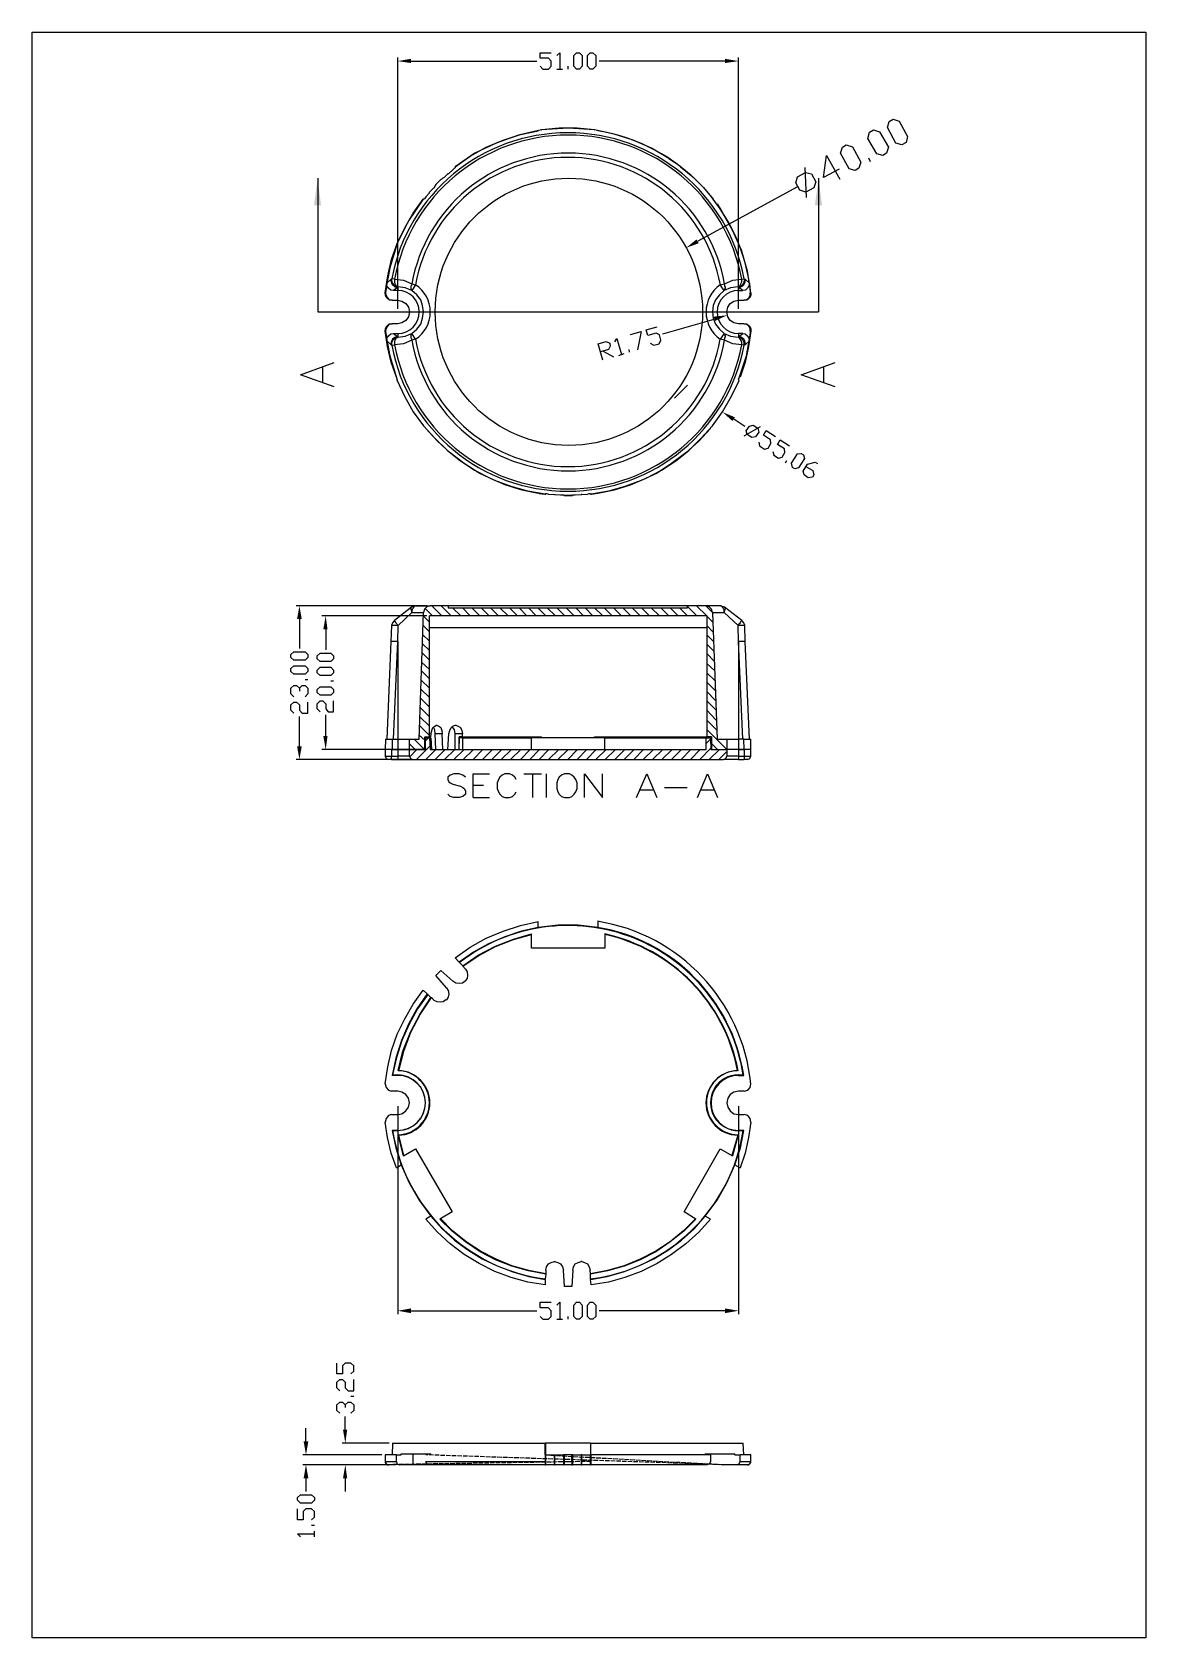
# Model space of a CAD drawing. Header units: millimetres. Extents: x 251 to 417, y -95 to 145.
import ezdxf

# ---------------------------------------------------------------- set-up
doc = ezdxf.new("R2010")
doc.units = ezdxf.units.MM
doc.linetypes.add('PDF_IMPORT', pattern=[1, 0.8, -0.2])
doc.layers.add('PDF_几何图形', color=7, linetype='Continuous')
doc.layers.add('PDF_实体填充', color=7, linetype='Continuous')

msp = doc.modelspace()

# ---------------------------------------------------------------- linework, layer by layer
at = {"layer": 'PDF_几何图形', "lineweight": -3}
for points in [[(250.73, 145.11), (417.39, 145.11), (417.39, -95.24), (250.73, -95.24)], [(332.21, 139.58), (331.79, 140), (331.79, 141.61), (332.21, 142.03), (332.63, 142.03), (333.05, 141.61), (333.05, 140), (332.63, 139.58)], [(334.24, 139.58), (333.82, 140), (333.82, 141.61), (334.24, 142.03), (334.66, 142.03), (335.08, 141.61), (335.08, 140), (334.66, 139.58)], [(378.02, 126.62), (377.11, 126.9), (375.78, 129.21), (376.06, 130.12), (376.62, 130.47), (377.53, 130.19), (378.86, 127.88), (378.58, 126.97)], [(380.89, 128.23), (379.98, 128.51), (378.72, 130.82), (379, 131.73), (379.56, 132.08), (380.47, 131.8), (381.74, 129.49), (381.53, 128.58)], [(373.89, 124.38), (372.98, 124.66), (371.72, 126.97), (372, 127.88), (372.56, 128.23), (373.47, 127.95), (374.73, 125.64), (374.45, 124.73)], [(366.53, 121.15), (365.62, 121.44), (364.99, 122.56), (365.27, 123.47), (366.46, 124.1), (367.37, 123.89), (368, 122.7), (367.72, 121.79)], [(357.71, 84.87), (357.57, 85.43), (358.06, 86.13), (358.62, 86.27), (359.32, 85.85), (359.46, 85.22), (358.97, 84.52), (358.41, 84.45)], [(364.5, 79.96), (364.36, 80.59), (365.27, 81.99), (365.83, 82.06), (366.18, 81.85), (366.32, 81.29), (365.41, 79.89), (364.85, 79.75)], [(292, 51.52), (291.57, 51.1), (289.89, 51.1), (289.47, 51.52), (289.47, 51.94), (289.89, 52.36), (291.57, 52.36), (292, 51.94)], [(295.85, 51.31), (295.43, 50.89), (293.82, 50.89), (293.4, 51.31), (293.4, 51.73), (293.82, 52.15), (295.43, 52.15), (295.85, 51.73)], [(292, 49.42), (291.57, 49), (289.89, 49), (289.47, 49.42), (289.47, 49.84), (289.89, 50.26), (291.57, 50.26), (292, 49.84)], [(295.85, 49.21), (295.43, 48.79), (293.82, 48.79), (293.4, 49.21), (293.4, 49.63), (293.82, 50.05), (295.43, 50.05), (295.85, 49.63)], [(295.85, 46.27), (295.43, 45.85), (293.82, 45.85), (293.4, 46.27), (293.4, 46.69), (293.82, 47.11), (295.43, 47.11), (295.85, 46.69)], [(330.39, 34.08), (329.96, 33.87), (329.61, 33.59), (329.4, 33.24), (329.26, 32.75), (329.26, 31.91), (329.4, 31.41), (329.61, 31.06), (329.96, 30.71), (330.39, 30.57), (331.16, 30.57), (331.51, 30.71), (331.86, 31.06), (332.07, 31.41), (332.28, 31.91), (332.28, 32.75), (332.07, 33.24), (331.86, 33.59), (331.51, 33.87), (331.16, 34.08)], [(332.21, -47.54), (331.79, -47.12), (331.79, -45.44), (332.21, -45.01), (332.63, -45.01), (333.05, -45.44), (333.05, -47.12), (332.63, -47.54)], [(334.24, -47.54), (333.82, -47.12), (333.82, -45.44), (334.24, -45.01), (334.66, -45.01), (335.08, -45.44), (335.08, -47.12), (334.66, -47.54)], [(292.98, -74.65), (292.56, -75.07), (290.87, -75.07), (290.45, -74.65), (290.45, -74.23), (290.87, -73.81), (292.56, -73.81), (292.98, -74.23)]]:
    msp.add_lwpolyline(points, close=True, dxfattribs=at)
for points in [[(326.74, 140), (327.16, 139.58), (328, 139.58), (328.42, 140), (328.42, 140.77), (328, 141.19), (326.74, 141.19), (326.74, 142.03), (328.42, 142.03)], [(329.26, 141.61), (329.68, 142.03), (329.68, 139.58)], [(305.45, 103.71), (305.45, 141.33)], [(307.41, 140.77), (326.25, 140.77)], [(329.26, 139.58), (330.1, 139.58)], [(330.95, 139.58), (330.95, 140)], [(354.41, 140.77), (335.57, 140.77)], [(356.45, 103.71), (356.45, 141.33)], [(326.95, 130.47), (323.52, 129.7), (320.16, 128.51), (317, 126.97), (314.06, 124.94)], [(314.06, 124.94), (316.3, 126.55), (318.69, 127.88), (321.21, 128.93), (323.8, 129.77), (326.46, 130.33)], [(334.87, 130.47), (330.95, 130.75), (326.95, 130.47)], [(334.87, 130.47), (332.28, 130.75), (329.61, 130.75), (326.95, 130.47)], [(326.95, 130.47), (327.02, 130.47)], [(346.01, 126.2), (343.42, 127.74), (340.68, 128.93), (337.81, 129.84), (334.87, 130.47)], [(334.87, 130.47), (334.94, 130.47)], [(346.01, 126.2), (346.99, 125.57)], [(347.76, 124.94), (346.99, 125.57)], [(371.51, 124.59), (369.13, 123.33), (369.62, 126.62), (371.58, 123.12)], [(376.2, 125.71), (375.92, 126.27)], [(293.47, 123.26), (293.47, 103.22), (368.42, 103.22)], [(311.89, 123.05), (311.12, 122.28)], [(311.12, 122.28), (311.89, 123.05)], [(312.03, 123.12), (311.89, 123.05)], [(311.89, 123.05), (311.96, 123.05)], [(313.01, 123.96), (312.38, 123.33), (312.1, 123.19), (312.03, 123.12)], [(313.01, 123.96), (313.08, 123.96)], [(314.06, 124.8), (313.92, 124.73), (313.71, 124.52), (313.08, 123.96)], [(314.06, 124.94), (314.13, 124.94)], [(314.06, 124.94), (314.06, 124.8)], [(347.76, 124.94), (349.58, 123.47), (351.19, 121.86), (352.66, 120.1)], [(366.6, 120.38), (366.39, 124.87)], [(368.42, 123.26), (368.42, 103.22)], [(310.21, 121.08), (309.65, 120.45), (309.44, 120.17), (309.37, 120.1)], [(311.05, 122.14), (310.98, 122), (310.84, 121.79), (310.21, 121.15)], [(310.21, 121.08), (310.21, 121.15)], [(311.12, 122.28), (311.05, 122.14)], [(311.12, 122.28), (311.19, 122.28)], [(365.27, 121.93), (350.35, 113.8)], [(303.55, 106.09), (303.97, 108.62), (304.53, 111.07), (305.38, 113.45), (306.5, 115.83), (307.76, 118), (309.23, 120.1)], [(309.23, 120.1), (307.06, 116.88), (305.38, 113.45), (304.25, 109.81), (303.55, 106.09)], [(309.23, 120.1), (309.3, 120.1)], [(309.37, 120.1), (309.23, 120.1)], [(353.15, 119.4), (352.66, 120.1)], [(353.22, 119.4), (353.92, 118.28)], [(358.27, 106.09), (357.78, 109.32), (356.87, 112.47), (355.53, 115.48), (353.92, 118.28)], [(304.46, 108.12), (304.53, 108.19)], [(304.96, 108.12), (304.53, 108.19)], [(356.38, 107), (356.52, 107.07), (356.73, 107.14), (356.87, 107.21), (357.08, 107.35), (357.15, 107.49), (357.29, 107.63), (357.29, 107.84), (357.36, 108.05), (357.29, 108.19)], [(356.94, 108.12), (357.29, 108.19)], [(357.29, 108.19), (357.43, 108.12)], [(303.55, 106.09), (303.62, 105.6), (303.9, 105.25), (304.25, 105.04)], [(304.61, 104.97), (304.18, 105.04), (303.83, 105.32), (303.62, 105.67), (303.55, 106.09)], [(303.55, 106.09), (303.62, 106.09)], [(303.83, 107.56), (303.62, 106.09)], [(303.62, 106.09), (303.69, 105.67), (303.9, 105.32), (304.18, 105.04), (304.61, 104.97)], [(303.83, 107.56), (304.46, 108.12)], [(304.82, 106.44), (304.39, 106.51), (304.04, 106.79), (303.83, 107.14), (303.83, 107.56)], [(304.46, 108.12), (304.39, 107.91), (304.46, 107.77), (304.53, 107.56), (304.61, 107.35), (304.75, 107.21), (304.89, 107.14), (305.03, 107), (305.24, 107), (305.45, 106.93)], [(305.45, 106.93), (304.82, 106.44)], [(305.45, 106.44), (304.82, 106.44)], [(304.96, 108.12), (304.96, 107.98), (304.96, 107.77), (304.96, 107.63), (305.03, 107.42), (305.1, 107.28), (305.17, 107.21), (305.31, 107.14), (305.38, 107.07), (305.52, 107)], [(304.96, 108.12), (306.29, 107.98), (307.55, 107.42)], [(305.52, 107), (305.45, 106.93)], [(305.45, 106.93), (305.45, 106.44)], [(307.55, 106.44), (306.57, 106.86), (305.52, 107)], [(307.55, 107.42), (307.48, 107.21), (307.41, 107.07), (307.41, 106.93), (307.41, 106.79), (307.41, 106.65), (307.48, 106.51), (307.55, 106.44)], [(307.55, 107.42), (308.11, 107.28)], [(308.11, 107.28), (307.55, 106.44)], [(307.55, 100), (308.32, 100.63), (308.88, 101.4), (309.16, 102.31), (309.3, 103.22), (309.16, 104.2), (308.88, 105.04), (308.32, 105.81), (307.55, 106.44)], [(354.27, 106.44), (353.57, 105.81), (353.01, 105.04), (352.66, 104.2), (352.52, 103.22), (352.66, 102.31), (353.01, 101.4), (353.57, 100.63), (354.27, 100)], [(353.71, 107.28), (354.34, 107.42)], [(354.27, 106.44), (353.71, 107.28)], [(354.27, 106.44), (354.34, 106.51), (354.41, 106.65), (354.48, 106.79), (354.48, 106.93), (354.41, 107.07), (354.41, 107.21), (354.34, 107.42)], [(356.38, 107), (355.25, 106.86), (354.27, 106.44)], [(354.34, 107.42), (355.6, 107.98), (356.94, 108.12)], [(356.38, 107), (356.45, 107.07), (356.59, 107.14), (356.66, 107.21), (356.73, 107.28), (356.8, 107.42), (356.87, 107.63), (356.94, 107.77), (356.94, 107.98), (356.94, 108.12)], [(356.45, 106.93), (356.38, 107)], [(356.45, 106.93), (356.45, 106.44)], [(357.08, 106.44), (356.45, 106.93)], [(356.45, 106.44), (357.08, 106.44)], [(357.43, 108.12), (358.06, 107.56), (357.99, 107.14), (357.78, 106.79), (357.5, 106.51), (357.08, 106.44)], [(357.22, 104.97), (357.64, 105.04), (357.99, 105.32), (358.2, 105.67), (358.2, 106.09)], [(357.29, 104.97), (357.85, 105.11), (358.2, 105.53), (358.27, 106.09)], [(358.27, 106.09), (358.27, 105.67), (358.06, 105.32), (357.71, 105.04), (357.29, 104.97)], [(358.06, 107.56), (358.2, 106.09)], [(358.2, 106.09), (358.27, 106.09)], [(304.61, 104.97), (305.45, 104.97)], [(305.45, 104.97), (306.08, 104.83), (306.64, 104.48), (307.06, 103.92), (307.2, 103.22), (307.06, 102.52), (306.64, 101.96), (306.08, 101.61), (305.45, 101.47)], [(356.45, 101.47), (355.74, 101.61), (355.18, 101.96), (354.83, 102.52), (354.69, 103.22), (354.83, 103.92), (355.18, 104.48), (355.74, 104.83), (356.45, 104.97)], [(356.45, 104.97), (357.22, 104.97)], [(304.53, 101.47), (304.04, 101.33), (303.69, 100.91), (303.55, 100.35)], [(303.62, 100.35), (303.55, 100.35), (303.62, 100.77), (303.83, 101.12), (304.18, 101.4), (304.61, 101.47)], [(304.61, 101.47), (304.18, 101.4), (303.9, 101.12), (303.69, 100.77), (303.62, 100.35)], [(305.45, 101.47), (304.61, 101.47)], [(330.81, 103.22), (331.02, 103.22)], [(330.95, 103.15), (330.95, 103.29)], [(330.95, 103.22), (331.09, 103.22)], [(331.02, 103.15), (331.02, 103.29)], [(343.21, 98.53), (343.77, 98.25), (344.54, 98.46), (344.82, 99.02), (344.61, 99.79), (344.12, 100.07), (342.85, 99.72), (342.64, 100.56), (344.26, 100.98)], [(345.1, 99.93), (352.8, 102.17)], [(356.38, 103.22), (356.52, 103.22)], [(356.45, 103.15), (356.45, 103.29)], [(357.22, 101.47), (356.45, 101.47)], [(358.2, 100.35), (358.2, 100.77), (357.99, 101.12), (357.64, 101.4), (357.22, 101.47)], [(357.29, 101.47), (357.71, 101.4), (358.06, 101.12), (358.27, 100.77), (358.27, 100.35)], [(358.27, 100.35), (358.2, 100.84), (357.99, 101.19), (357.57, 101.4)], [(305.24, 93.48), (304.46, 95.72), (303.9, 98.04), (303.55, 100.35)], [(303.55, 100.35), (304.25, 96.64), (305.38, 93.06)], [(303.62, 100.35), (303.83, 98.88)], [(303.83, 98.88), (303.83, 99.3), (304.04, 99.65), (304.39, 99.93), (304.82, 100)], [(304.46, 98.32), (303.83, 98.88)], [(305.52, 99.44), (305.31, 99.37), (305.1, 99.37), (304.96, 99.23), (304.82, 99.09), (304.68, 98.95), (304.61, 98.81), (304.53, 98.6), (304.53, 98.39), (304.53, 98.25)], [(304.82, 100), (305.45, 100)], [(304.82, 100), (305.45, 99.51)], [(305.52, 99.44), (305.38, 99.37), (305.31, 99.37), (305.17, 99.23), (305.1, 99.16), (305.03, 99.02), (304.96, 98.81), (304.96, 98.67), (304.96, 98.46), (304.96, 98.32)], [(307.55, 99.02), (306.29, 98.46), (304.96, 98.32)], [(305.45, 100), (305.45, 99.51)], [(305.45, 99.51), (305.52, 99.44)], [(305.52, 99.44), (306.57, 99.58), (307.55, 100)], [(307.55, 100), (307.48, 99.93), (307.41, 99.79), (307.41, 99.65), (307.41, 99.51), (307.41, 99.37), (307.48, 99.23), (307.55, 99.02)], [(308.11, 99.16), (307.55, 100)], [(308.11, 99.16), (307.55, 99.02)], [(336.13, 96.01), (335.43, 98.46), (336.62, 98.81), (337.18, 98.53), (337.25, 98.11), (336.97, 97.62), (335.78, 97.27)], [(337.95, 98.74), (338.23, 99.23), (338.93, 96.85)], [(340.26, 99.86), (341.87, 100.28), (341.31, 97.55)], [(354.27, 100), (353.71, 99.16)], [(354.34, 99.02), (353.71, 99.16)], [(354.34, 99.02), (354.41, 99.23), (354.41, 99.37), (354.48, 99.51), (354.48, 99.65), (354.41, 99.79), (354.34, 99.93), (354.27, 100)], [(354.27, 100), (355.25, 99.58), (356.38, 99.44)], [(356.94, 98.32), (355.6, 98.46), (354.34, 99.02)], [(356.38, 99.44), (356.45, 99.51)], [(356.45, 93.06), (357.64, 96.64), (358.27, 100.35)], [(357.08, 100), (356.45, 100)], [(356.45, 100), (356.45, 99.51)], [(356.45, 99.51), (357.08, 100)], [(357.43, 98.32), (357.43, 98.53), (357.43, 98.67), (357.36, 98.88), (357.29, 99.09), (357.15, 99.23), (357.01, 99.3), (356.8, 99.44), (356.66, 99.51), (356.45, 99.51)], [(358.27, 100.35), (357.92, 98.04), (357.43, 95.72), (356.66, 93.48)], [(357.08, 100), (357.43, 99.93), (357.78, 99.65), (357.99, 99.3), (358.06, 98.88)], [(358.06, 98.88), (357.43, 98.32)], [(358.2, 100.35), (358.06, 98.88)], [(358.27, 100.35), (358.2, 100.35)], [(304.53, 98.25), (304.46, 98.32)], [(304.53, 98.25), (304.96, 98.32)], [(336.2, 97.34), (337.74, 96.5)], [(338.51, 96.71), (339.35, 96.99)], [(340.12, 97.2), (340.05, 97.62)], [(357.29, 98.25), (356.94, 98.32)], [(357.43, 98.32), (357.29, 98.25)], [(295.92, 92.01), (290.87, 93.83), (295.92, 95.65)], [(294.24, 92.71), (294.24, 94.95)], [(370.88, 92.01), (365.83, 93.83), (370.88, 95.65)], [(369.2, 92.71), (369.2, 94.95)], [(305.38, 92.99), (305.38, 93.06)], [(305.38, 92.99), (306.43, 90.61), (307.76, 88.3), (309.3, 86.2)], [(305.38, 92.99), (306.43, 90.61), (307.76, 88.3), (309.3, 86.2)], [(346.85, 90.33), (348.81, 92.29)], [(352.52, 86.2), (354.06, 88.3), (355.39, 90.61), (356.52, 92.99)], [(352.52, 86.2), (354.06, 88.3), (355.39, 90.61), (356.52, 92.99)], [(356.52, 92.99), (356.45, 93.06)], [(357.36, 86.06), (355.74, 87.18)], [(309.3, 86.2), (310.98, 84.31), (312.87, 82.48), (314.83, 80.94), (316.93, 79.54), (319.25, 78.35), (321.56, 77.37), (324.01, 76.6), (326.46, 76.11)], [(309.3, 86.2), (309.37, 86.2)], [(327.51, 75.97), (324.92, 76.39), (322.4, 77.09), (319.95, 78), (317.64, 79.12), (315.39, 80.52), (313.29, 82.13), (311.4, 83.89), (309.65, 85.78)], [(352.24, 85.78), (350.49, 83.89), (348.53, 82.13), (346.43, 80.52), (344.26, 79.12), (341.87, 78), (339.42, 77.09), (336.97, 76.39), (334.38, 75.97)], [(335.36, 76.11), (337.88, 76.6), (340.26, 77.37), (342.64, 78.35), (344.89, 79.54), (347.06, 80.94), (349.02, 82.48), (350.84, 84.31), (352.52, 86.2)], [(352.52, 86.2), (352.59, 86.2)], [(357.29, 84.66), (359.74, 86.06)], [(359.46, 83.75), (359.6, 83.19), (360.3, 82.69), (360.86, 82.83), (361.28, 83.54), (361.21, 84.1), (360.16, 84.8), (360.58, 85.5), (361.98, 84.59)], [(361.56, 82.34), (361.7, 81.78), (362.4, 81.36), (362.96, 81.5), (363.38, 82.2), (363.31, 82.76), (362.26, 83.4), (362.68, 84.1), (364.08, 83.19)], [(363.45, 80.66), (363.66, 81.01)], [(366.53, 80.1), (367.58, 79.47), (367.72, 78.84), (367.51, 78.49), (366.88, 78.42), (366.25, 78.84), (366.11, 79.4), (366.74, 80.45), (367.93, 80.73), (368.28, 80.52)], [(326.6, 76.04), (326.46, 76.11)], [(326.6, 76.04), (327.51, 75.97)], [(327.51, 75.97), (327.58, 76.04)], [(327.51, 75.97), (327.58, 75.97)], [(327.58, 76.04), (327.72, 76.04), (328, 75.97), (328.91, 75.9)], [(328.91, 75.9), (328.98, 75.9)], [(328.91, 75.9), (329.82, 75.83), (330.1, 75.83), (330.25, 75.83)], [(330.25, 75.83), (330.39, 75.76)], [(330.39, 75.76), (330.46, 75.76)], [(330.39, 75.76), (331.51, 75.76)], [(331.51, 75.76), (330.39, 75.76)], [(331.51, 75.76), (331.65, 75.83)], [(331.51, 75.76), (331.58, 75.76)], [(331.65, 75.83), (331.72, 75.83), (332, 75.83), (332.91, 75.9)], [(332.98, 75.9), (332.91, 75.9)], [(332.98, 75.9), (333.82, 75.97), (334.1, 76.04), (334.24, 76.04)], [(334.24, 76.04), (334.38, 75.97)], [(334.38, 75.97), (335.36, 76.11)], [(334.38, 75.97), (334.45, 75.97)], [(309.79, 59.23), (290.24, 59.23)], [(309.79, 57.76), (294.1, 57.76)], [(307.48, 59.02), (304.96, 57.05)], [(307.55, 58.25), (305.52, 56.28)], [(307.48, 59.02), (307.41, 58.95), (307.41, 58.88), (307.41, 58.81), (307.41, 58.67), (307.48, 58.53), (307.48, 58.39), (307.55, 58.25)], [(308.11, 59.23), (307.48, 59.02)], [(308.11, 59.23), (308.04, 59.23), (307.9, 59.16), (307.83, 59.09), (307.76, 58.95), (307.69, 58.81), (307.62, 58.67), (307.55, 58.46), (307.55, 58.25)], [(307.55, 58.25), (309.3, 58.25)], [(308.11, 59.23), (310.28, 59.23)], [(308.67, 39.26), (309.3, 58.25)], [(310.28, 59.23), (309.79, 59.09), (309.44, 58.74), (309.3, 58.25)], [(310.63, 57.76), (309.51, 58.88)], [(310.21, 39.61), (310.21, 57.76)], [(351.68, 57.76), (310.21, 57.76)], [(313.01, 59.23), (310.28, 59.23)], [(312.03, 57.76), (310.56, 59.23)], [(313.43, 57.76), (311.96, 59.23)], [(313.01, 59.23), (313.01, 58.95)], [(348.81, 59.23), (313.01, 59.23)], [(313.01, 58.95), (348.81, 58.95)], [(314.9, 57.76), (313.64, 58.95)], [(316.3, 57.76), (315.11, 58.95)], [(317.71, 57.76), (316.51, 58.95)], [(319.11, 57.76), (317.92, 58.95)], [(320.51, 57.76), (319.32, 58.95)], [(321.98, 57.76), (320.72, 58.95)], [(323.38, 57.76), (322.19, 58.95)], [(324.78, 57.76), (323.59, 58.95)], [(326.18, 57.76), (324.99, 58.95)], [(327.58, 57.76), (326.39, 58.95)], [(329.05, 57.76), (327.79, 58.95)], [(330.46, 57.76), (329.26, 58.95)], [(331.86, 57.76), (330.67, 58.95)], [(333.26, 57.76), (332.07, 58.95)], [(334.66, 57.76), (333.47, 58.95)], [(336.13, 57.76), (334.87, 58.95)], [(337.53, 57.76), (336.34, 58.95)], [(338.93, 57.76), (337.74, 58.95)], [(340.33, 57.76), (339.14, 58.95)], [(341.73, 57.76), (340.54, 58.95)], [(343.14, 57.76), (341.94, 58.95)], [(344.61, 57.76), (343.35, 58.95)], [(346.01, 57.76), (344.82, 58.95)], [(347.41, 57.76), (346.22, 58.95)], [(348.81, 57.76), (347.62, 58.95)], [(348.81, 58.95), (348.81, 59.23)], [(351.54, 59.23), (348.81, 59.23)], [(350.21, 57.76), (348.81, 59.16)], [(351.68, 57.76), (350.14, 59.23)], [(353.71, 59.23), (351.54, 59.23)], [(352.52, 58.25), (352.38, 58.74), (352.03, 59.09), (351.54, 59.23)], [(352.52, 58.25), (351.54, 59.23)], [(351.68, 57.76), (351.68, 39.61)], [(352.52, 58.25), (353.22, 39.26)], [(352.52, 58.25), (354.27, 58.25)], [(354.34, 59.02), (353.71, 59.23)], [(354.27, 58.25), (354.27, 58.46), (354.27, 58.67), (354.2, 58.81), (354.13, 58.95), (354.06, 59.09), (353.92, 59.16), (353.85, 59.23), (353.71, 59.23)], [(354.27, 58.25), (354.34, 58.39), (354.41, 58.53), (354.41, 58.67), (354.48, 58.81), (354.48, 58.88), (354.41, 58.95), (354.34, 59.02)], [(356.38, 56.28), (354.27, 58.25)], [(356.94, 57.05), (354.34, 59.02)], [(290.73, 57.26), (290.73, 52.85)], [(294.66, 55.72), (294.66, 52.64)], [(304.53, 56.28), (304.39, 53.9)], [(304.96, 57.05), (304.68, 56.7), (304.53, 56.28)], [(305.52, 56.28), (305.31, 56.28), (305.1, 56.28), (304.96, 56.28), (304.82, 56.28), (304.68, 56.28), (304.61, 56.28), (304.53, 56.28)], [(304.82, 39.26), (305.45, 53.9), (305.52, 56.28)], [(305.52, 56.28), (305.38, 56.42), (305.31, 56.56), (305.17, 56.7), (305.1, 56.84), (305.03, 56.91), (304.96, 56.98), (304.96, 57.05)], [(310.21, 55.37), (309.23, 56.28)], [(310.21, 56.77), (309.3, 57.69)], [(310.21, 56), (351.68, 56)], [(352.59, 56.77), (351.68, 57.69)], [(352.66, 55.3), (351.68, 56.28)], [(356.94, 57.05), (356.87, 56.98), (356.8, 56.91), (356.73, 56.84), (356.66, 56.7), (356.59, 56.56), (356.45, 56.42), (356.38, 56.28)], [(357.36, 56.28), (357.29, 56.28), (357.15, 56.28), (357.08, 56.28), (356.87, 56.28), (356.73, 56.28), (356.52, 56.28), (356.38, 56.28)], [(356.45, 53.9), (356.38, 56.28)], [(357.36, 56.28), (357.22, 56.7), (356.94, 57.05)], [(358.06, 39.26), (357.43, 53.9), (357.36, 56.28)], [(304.39, 53.9), (303.83, 39.26)], [(305.45, 53.9), (305.24, 53.9), (305.03, 53.9), (304.89, 53.9), (304.75, 53.9), (304.61, 53.9), (304.53, 53.9), (304.46, 53.9), (304.39, 53.9)], [(305.45, 53.9), (305.45, 39.26)], [(310.21, 53.97), (309.16, 54.95)], [(310.21, 52.57), (309.16, 53.55)], [(352.73, 53.83), (351.68, 54.88)], [(352.73, 52.43), (351.68, 53.48)], [(356.45, 53.9), (356.45, 39.26)], [(357.43, 53.9), (357.36, 53.9), (357.29, 53.9), (357.15, 53.9), (357.01, 53.9), (356.8, 53.9), (356.66, 53.9), (356.45, 53.9)], [(357.08, 39.26), (356.45, 53.9)], [(310.21, 49.7), (309.02, 50.82)], [(310.21, 51.1), (309.09, 52.22)], [(352.8, 50.96), (351.68, 52.08)], [(352.87, 49.49), (351.68, 50.61)], [(292, 48.16), (291.57, 48.16)], [(310.21, 46.9), (308.95, 48.09)], [(310.21, 48.3), (309.02, 49.49)], [(352.94, 48.02), (351.68, 49.21)], [(289.89, 45.64), (289.47, 46.06), (289.47, 46.9), (289.89, 47.32), (290.31, 47.32), (290.73, 46.9), (290.73, 46.48)], [(290.73, 46.9), (291.15, 47.32), (291.57, 47.32), (292, 46.9), (292, 46.06), (291.57, 45.64)], [(295.85, 47.95), (295.43, 47.95)], [(310.21, 45.5), (308.88, 46.76)], [(352.94, 46.55), (351.68, 47.81)], [(353.01, 45.08), (351.68, 46.41)], [(289.89, 43.18), (289.47, 43.6), (289.47, 44.44), (289.89, 44.8), (290.31, 44.8), (290.73, 44.44), (290.73, 43.6), (291.15, 43.18), (292, 43.18), (292, 44.8)], [(293.82, 43.39), (293.4, 43.81), (293.4, 44.59), (293.82, 45.01), (294.24, 45.01), (294.66, 44.59), (294.66, 43.81), (295.01, 43.39), (295.85, 43.39), (295.85, 45.01)], [(310.21, 42.62), (308.81, 44.02)], [(310.21, 44.09), (308.88, 45.36)], [(353.08, 43.6), (351.68, 45.01)], [(353.08, 42.13), (351.68, 43.6)], [(290.73, 38.21), (290.73, 42.69)], [(294.66, 39.75), (294.66, 42.9)], [(310.21, 41.22), (308.74, 42.62)], [(310.21, 39.82), (308.74, 41.29)], [(310.42, 40.1), (310.7, 41.01), (310.98, 41.22), (311.26, 41.36)], [(311.05, 40.1), (310.98, 40.66), (310.77, 41.08)], [(311.26, 41.36), (311.33, 41.36)], [(311.26, 41.36), (311.61, 41.22), (311.89, 41.01), (312.03, 40.59), (312.1, 40.1)], [(313.08, 40.1), (313.22, 40.59), (313.43, 41.01), (313.71, 41.22), (314.06, 41.36)], [(314.06, 40.1), (313.92, 40.73), (313.57, 41.15)], [(314.06, 41.36), (314.13, 41.36)], [(314.13, 41.36), (314.48, 41.22), (314.83, 41.01), (315.04, 40.59), (315.11, 40.1)], [(353.15, 40.66), (351.68, 42.13)], [(303.62, 39.26), (303.55, 37.72)], [(303.62, 39.26), (303.97, 39.26), (304.61, 39.26)], [(304.61, 39.26), (305.45, 39.26)], [(304.61, 39.26), (304.61, 37.72)], [(305.45, 39.26), (305.45, 37.72)], [(305.45, 39.26), (307.2, 39.26)], [(307.2, 36.74), (307.2, 37.72), (309.58, 37.72), (309.58, 39.47), (310.21, 39.47), (310.28, 37.72), (351.61, 37.72)], [(307.2, 37.72), (307.2, 39.26)], [(307.2, 39.26), (308.67, 39.26)], [(308.04, 37.72), (307.2, 38.56)], [(309.44, 37.72), (307.9, 39.26)], [(309.51, 39.12), (308.67, 39.89)], [(309.51, 37.72), (309.51, 39.61), (310.21, 39.61)], [(309.58, 39.05), (310.07, 39.47)], [(309.86, 39.47), (309.86, 39.61)], [(310.21, 39.61), (310.35, 39.61)], [(310.21, 39.47), (310.42, 39.47)], [(310.42, 40.1), (310.35, 39.61)], [(310.42, 39.47), (310.49, 37.72)], [(312.1, 40.1), (311.05, 40.1)], [(311.12, 37.72), (311.05, 40.1)], [(312.17, 37.72), (312.1, 40.1)], [(312.94, 37.72), (313.08, 40.1)], [(315.11, 40.1), (314.06, 40.1)], [(314.06, 37.72), (314.06, 40.1)], [(315.11, 39.61), (314.62, 39.61)], [(314.62, 37.72), (314.62, 39.61)], [(314.62, 37.72), (314.69, 39.47)], [(315.18, 39.47), (314.69, 39.47)], [(315.11, 39.61), (315.11, 40.1)], [(315.11, 39.61), (326.95, 39.61)], [(315.18, 39.47), (325.48, 39.47)], [(315.18, 37.72), (315.18, 39.47)], [(336.41, 39.47), (325.48, 39.47)], [(325.48, 37.72), (325.48, 39.47)], [(326.95, 39.47), (326.95, 39.61)], [(334.87, 39.61), (351.68, 39.61)], [(334.87, 39.47), (334.87, 39.61)], [(336.41, 39.47), (351.61, 39.47)], [(336.41, 37.72), (336.41, 39.47)], [(351.61, 37.72), (351.61, 39.47), (352.24, 39.47), (352.31, 37.72), (354.69, 37.72), (354.69, 36.74)], [(351.61, 38.63), (352.24, 39.26)], [(354.69, 37.72), (351.68, 40.73)], [(352.38, 39.61), (351.68, 39.61)], [(352.38, 39.61), (352.38, 37.72)], [(353.29, 37.72), (352.38, 38.63)], [(353.22, 39.26), (354.69, 39.26)], [(354.69, 39.19), (354.62, 39.26)], [(354.69, 39.26), (354.69, 37.72)], [(354.69, 39.26), (356.45, 39.26)], [(357.22, 39.26), (356.45, 39.26), (356.45, 37.72)], [(357.29, 37.72), (357.22, 39.26)], [(357.22, 39.26), (357.92, 39.26), (358.13, 39.26), (358.27, 39.26)], [(358.27, 37.72), (358.27, 39.26)], [(307.2, 36.25), (290.24, 36.25)], [(309.79, 37.72), (294.1, 37.72)], [(303.55, 37.72), (303.55, 36.74)], [(305.45, 37.72), (304.53, 37.72), (303.55, 37.72)], [(304.61, 37.72), (303.83, 37.72), (303.62, 37.72), (303.55, 37.72)], [(303.55, 36.74), (304.53, 36.74), (305.45, 36.74)], [(303.55, 36.74), (303.69, 36.39), (304.04, 36.25)], [(304.53, 36.25), (304.04, 36.25)], [(304.53, 37.72), (304.53, 36.74)], [(304.53, 36.25), (304.53, 36.74)], [(304.53, 36.25), (305.45, 36.25), (307.69, 36.25)], [(304.61, 37.72), (305.45, 37.72)], [(305.45, 37.72), (307.2, 37.72)], [(305.45, 37.72), (305.45, 36.74)], [(305.45, 37.72), (307.2, 37.72)], [(307.2, 36.74), (305.45, 36.74), (305.45, 36.25)], [(307.2, 37.72), (309.51, 37.72)], [(307.2, 36.6), (308.32, 37.72)], [(307.2, 36.74), (307.34, 36.39), (307.69, 36.25)], [(307.69, 36.25), (354.2, 36.25)], [(308.25, 36.25), (310.28, 38.28)], [(309.65, 36.25), (311.12, 37.72)], [(311.05, 36.25), (312.52, 37.72)], [(312.45, 36.25), (313.99, 37.72)], [(313.85, 36.25), (315.39, 37.72)], [(315.25, 36.25), (316.79, 37.72)], [(316.72, 36.25), (318.2, 37.72)], [(318.13, 36.25), (319.6, 37.72)], [(319.53, 36.25), (321, 37.72)], [(320.93, 36.25), (322.47, 37.72)], [(322.33, 36.25), (323.87, 37.72)], [(323.8, 36.25), (325.27, 37.72)], [(325.2, 36.25), (326.67, 37.72)], [(326.6, 36.25), (328.07, 37.72)], [(328, 36.25), (329.54, 37.72)], [(329.4, 36.25), (330.95, 37.72)], [(330.88, 36.25), (332.35, 37.72)], [(332.28, 36.25), (333.75, 37.72)], [(333.68, 36.25), (335.15, 37.72)], [(335.08, 36.25), (336.62, 37.72)], [(336.48, 36.25), (338.02, 37.72)], [(337.95, 36.25), (339.42, 37.72)], [(339.35, 36.25), (340.82, 37.72)], [(340.75, 36.25), (342.22, 37.72)], [(342.15, 36.25), (343.7, 37.72)], [(343.56, 36.25), (345.1, 37.72)], [(344.96, 36.25), (346.5, 37.72)], [(346.43, 36.25), (347.9, 37.72)], [(347.83, 36.25), (349.3, 37.72)], [(349.23, 36.25), (350.7, 37.72)], [(350.63, 36.25), (352.31, 37.93)], [(352.03, 36.25), (353.57, 37.72)], [(352.38, 37.72), (354.69, 37.72)], [(353.5, 36.25), (354.69, 37.44)], [(354.2, 36.25), (354.55, 36.39), (354.69, 36.74)], [(356.45, 36.25), (354.2, 36.25)], [(356.45, 37.72), (354.69, 37.72)], [(356.45, 37.72), (354.69, 37.72)], [(356.45, 36.74), (354.69, 36.74)], [(356.45, 37.72), (357.29, 37.72)], [(357.29, 37.72), (356.45, 37.72)], [(356.45, 37.72), (356.45, 36.74)], [(356.45, 36.74), (357.29, 36.74), (357.29, 36.25)], [(356.45, 36.74), (356.45, 36.25), (357.29, 36.25)], [(358.27, 37.72), (357.29, 37.72), (357.29, 36.74)], [(358.27, 37.72), (357.92, 37.72), (357.29, 37.72)], [(357.29, 36.74), (358.27, 36.74)], [(357.78, 36.25), (357.29, 36.25)], [(357.78, 36.25), (358.13, 36.39), (358.27, 36.74)], [(358.27, 36.74), (358.27, 37.72)], [(315.6, 33.59), (315.18, 33.87), (314.62, 34.08), (313.85, 34.08), (313.29, 33.87), (312.94, 33.59), (312.94, 33.24), (313.08, 32.89), (313.29, 32.75), (313.71, 32.54), (314.83, 32.26), (315.18, 32.05), (315.39, 31.91), (315.6, 31.55), (315.6, 31.06), (315.18, 30.71), (314.62, 30.57), (313.85, 30.57), (313.29, 30.71), (312.94, 31.06)], [(316.72, 30.57), (316.72, 34.08), (319.18, 34.08)], [(323.17, 33.24), (322.96, 33.59), (322.61, 33.87), (322.19, 34.08), (321.49, 34.08), (321.07, 33.87), (320.72, 33.59), (320.51, 33.24), (320.3, 32.75), (320.3, 31.91), (320.51, 31.41), (320.72, 31.06), (321.07, 30.71), (321.49, 30.57), (322.19, 30.57), (322.61, 30.71), (322.96, 31.06), (323.17, 31.41)], [(324.29, 34.08), (326.95, 34.08)], [(325.62, 34.08), (325.62, 30.57)], [(327.72, 30.57), (327.72, 34.08)], [(333.4, 30.57), (333.4, 34.08), (336.06, 30.57), (336.06, 34.08)], [(341.17, 30.57), (342.71, 34.08), (344.19, 30.57)], [(350.28, 30.57), (351.82, 34.08), (353.29, 30.57)], [(316.72, 32.4), (318.27, 32.4)], [(341.73, 31.69), (343.63, 31.69)], [(345.38, 32.05), (348.74, 32.05)], [(350.84, 31.69), (352.73, 31.69)], [(316.72, 30.57), (319.18, 30.57)], [(314.06, 6.55), (316.3, 8.16), (318.69, 9.49), (321.21, 10.54), (323.8, 11.38), (326.46, 12.01)], [(326.46, 11.1), (323.94, 10.54), (321.49, 9.7), (319.04, 8.65), (316.79, 7.39), (314.62, 5.91)], [(315.18, 5.35), (317.5, 6.97), (320.09, 8.3), (322.75, 9.35), (325.48, 10.12)], [(315.18, 5.28), (317.57, 6.9), (320.09, 8.23), (322.75, 9.28), (325.48, 10.05)], [(325.48, 8.02), (325.48, 10.12)], [(326.46, 11.1), (326.46, 12.01)], [(335.36, 11.1), (332.42, 11.45), (329.47, 11.45), (326.46, 11.1)], [(326.46, 11.1), (326.53, 11.1)], [(335.36, 12.01), (335.36, 11.1)], [(335.36, 11.1), (335.43, 11.1)], [(336.41, 10.12), (336.41, 8.02)], [(336.41, 8.02), (325.48, 8.02)], [(314.62, 5.91), (314.06, 6.55)], [(314.62, 5.91), (314.69, 5.84)], [(315.18, 5.35), (314.69, 5.84)], [(315.18, 5.28), (315.18, 5.35)], [(315.6, 4.86), (315.18, 5.28)], [(315.6, 4.86), (315.81, 4.44), (315.88, 3.95), (315.81, 3.46), (315.53, 3.11)], [(311.12, 3.88), (311.89, 4.65)], [(312.73, 2.06), (311.12, 3.88)], [(311.89, 4.65), (313.71, 3.04)], [(315.53, 3.04), (315.11, 2.76), (314.62, 2.69), (314.13, 2.76), (313.71, 3.04)], [(315.53, 3.04), (315.53, 3.11)], [(303.55, -12.3), (303.97, -9.78), (304.53, -7.33), (305.38, -4.87), (306.5, -2.56), (307.76, -0.39), (309.23, 1.71)], [(309.86, 1.15), (308.32, -1.09), (307.06, -3.4), (306.01, -5.85), (305.17, -8.45), (304.61, -11.04)], [(309.93, 1.08), (308.39, -1.09), (307.13, -3.4), (306.08, -5.85), (305.24, -8.38), (304.68, -10.97)], [(305.52, -10.34), (306.22, -7.4), (307.34, -4.59), (308.74, -1.93), (310.42, 0.59)], [(305.59, -10.34), (306.36, -7.4), (307.41, -4.59), (308.81, -1.93), (310.49, 0.59)], [(309.23, 1.71), (309.86, 1.15)], [(309.93, 1.08), (309.86, 1.15)], [(309.93, 1.08), (310.42, 0.59)], [(310.42, 0.59), (310.49, 0.59)], [(310.49, 0.59), (310.91, 0.17)], [(312.66, 0.24), (312.24, -0.04), (311.82, -0.11), (311.33, -0.04), (310.91, 0.17)], [(312.66, 0.24), (312.73, 0.24)], [(312.73, 2.06), (313.01, 1.64), (313.08, 1.15), (313.01, 0.66), (312.73, 0.24)], [(304.61, -11.04), (304.68, -10.97)], [(305.45, -11.04), (304.61, -11.04)], [(304.68, -10.97), (305.45, -10.97)], [(305.45, -10.97), (305.45, -11.04)], [(305.59, -10.34), (305.52, -10.34)], [(356.38, -10.34), (356.31, -10.34)], [(356.45, -10.97), (356.45, -11.04), (357.22, -11.04)], [(356.45, -10.97), (357.15, -10.97)], [(357.15, -10.97), (357.22, -11.04)], [(303.55, -12.3), (303.69, -12.86), (304.04, -13.28), (304.53, -13.42)], [(305.45, -13.42), (304.53, -13.42)], [(305.45, -16.92), (306.08, -16.78), (306.64, -16.36), (307.06, -15.8), (307.2, -15.17), (307.06, -14.47), (306.64, -13.91), (306.08, -13.56), (305.45, -13.42)], [(356.45, -13.42), (355.74, -13.56), (355.18, -13.91), (354.83, -14.47), (354.69, -15.17), (354.83, -15.8), (355.18, -16.36), (355.74, -16.78), (356.45, -16.92)], [(357.29, -13.42), (356.45, -13.42)], [(357.29, -13.42), (357.85, -13.28), (358.2, -12.86), (358.27, -12.3)], [(305.45, -15.66), (305.45, -46.77)], [(356.45, -15.66), (356.45, -46.77)], [(304.53, -16.92), (304.04, -17.06), (303.69, -17.48), (303.55, -18.04)], [(305.24, -24.91), (304.46, -22.67), (303.9, -20.36), (303.55, -18.04)], [(304.53, -16.92), (305.45, -16.92)], [(356.45, -16.92), (357.29, -16.92)], [(358.27, -18.04), (357.92, -20.36), (357.43, -22.67), (356.66, -24.91)], [(358.27, -18.04), (358.2, -17.48), (357.85, -17.06), (357.29, -16.92)], [(304.68, -19.3), (305.45, -19.3), (304.61, -19.3)], [(304.61, -19.3), (305.17, -21.9), (305.94, -24.42)], [(304.68, -19.3), (304.61, -19.3)], [(305.45, -19.3), (305.52, -19.3)], [(306.29, -23.09), (305.52, -19.94)], [(305.52, -19.94), (305.59, -20.01)], [(306.36, -23.02), (305.59, -20.01)], [(356.31, -20.01), (355.46, -23.02)], [(356.38, -19.94), (355.53, -23.09)], [(355.89, -24.42), (356.73, -21.9), (357.22, -19.3)], [(356.31, -20.01), (356.38, -19.94)], [(356.45, -19.3), (357.22, -19.3)], [(357.15, -19.3), (356.45, -19.3)], [(357.22, -19.3), (357.15, -19.3)], [(306.29, -23.09), (308.11, -22.04)], [(308.11, -22.04), (313.57, -31.49), (311.75, -32.55)], [(348.32, -31.49), (353.71, -22.04)], [(353.71, -22.04), (355.53, -23.09)], [(305.24, -24.91), (305.94, -24.42)], [(305.94, -24.42), (307.13, -27.15), (308.67, -29.74), (310.42, -32.12)], [(305.94, -24.42), (306.01, -24.42)], [(351.47, -32.12), (353.22, -29.74), (354.69, -27.15), (355.89, -24.42)], [(355.89, -24.42), (356.66, -24.91)], [(355.89, -24.42), (355.96, -24.42)], [(310.42, -32.12), (309.65, -32.55)], [(327.51, -42.42), (324.92, -42), (322.4, -41.3), (319.95, -40.39), (317.64, -39.2), (315.39, -37.87), (313.29, -36.26), (311.4, -34.51), (309.65, -32.55)], [(310.42, -32.12), (312.1, -34.02), (313.92, -35.7), (315.95, -37.17), (318.06, -38.5), (320.3, -39.55), (322.68, -40.46), (325.06, -41.16), (327.51, -41.58)], [(310.42, -32.12), (310.49, -32.12)], [(327.58, -40.81), (324.99, -40.32), (322.54, -39.62), (320.09, -38.64), (317.78, -37.45), (315.6, -35.98), (313.57, -34.37), (311.75, -32.55)], [(327.58, -40.74), (325.06, -40.25), (322.54, -39.55), (320.16, -38.57), (317.85, -37.38), (315.67, -35.98), (313.64, -34.3), (311.82, -32.48)], [(334.31, -41.58), (336.76, -41.16), (339.21, -40.46), (341.52, -39.55), (343.77, -38.5), (345.94, -37.17), (347.9, -35.7), (349.79, -34.02), (351.47, -32.12)], [(350.07, -32.48), (348.18, -34.3), (346.22, -35.98), (344.05, -37.38), (341.73, -38.57), (339.35, -39.55), (336.83, -40.25), (334.31, -40.74)], [(350.07, -32.55), (348.25, -34.37), (346.22, -35.98), (344.05, -37.45), (341.73, -38.64), (339.35, -39.62), (336.83, -40.32), (334.31, -40.81)], [(352.24, -32.55), (350.49, -34.51), (348.53, -36.26), (346.43, -37.87), (344.26, -39.2), (341.87, -40.39), (339.42, -41.3), (336.97, -42), (334.38, -42.42)], [(350.07, -32.55), (348.32, -31.49)], [(352.24, -32.55), (351.47, -32.12)], [(351.47, -32.12), (351.54, -32.12)], [(327.58, -40.81), (327.51, -41.51)], [(327.58, -40.18), (327.72, -39.69), (328, -39.27), (328.42, -39.06), (328.91, -38.92)], [(327.58, -40.18), (327.58, -40.74)], [(327.58, -40.74), (327.58, -40.81)], [(328.91, -38.92), (328.98, -38.92)], [(328.91, -38.92), (329.4, -39.06), (329.82, -39.27), (330.1, -39.69), (330.25, -40.18)], [(330.39, -42.63), (330.25, -40.18)], [(331.65, -40.18), (331.51, -42.63)], [(331.65, -40.18), (331.72, -39.69), (332, -39.27), (332.42, -39.06), (332.91, -38.92)], [(332.98, -38.92), (332.91, -38.92)], [(332.98, -38.92), (333.4, -39.06), (333.82, -39.27), (334.1, -39.69), (334.24, -40.18)], [(334.31, -40.74), (334.24, -40.18)], [(334.31, -40.81), (334.31, -40.74)], [(334.31, -41.51), (334.31, -40.81)], [(327.51, -41.58), (327.51, -41.51)], [(327.51, -41.58), (327.51, -42.42)], [(331.51, -42.63), (330.39, -42.63)], [(334.31, -41.51), (334.31, -41.58)], [(334.38, -42.42), (334.31, -41.58)], [(326.74, -47.12), (327.16, -47.54), (328, -47.54), (328.42, -47.12), (328.42, -46.28), (328, -45.86), (326.74, -45.86), (326.74, -45.01), (328.42, -45.01)], [(329.26, -45.44), (329.68, -45.01), (329.68, -47.54)], [(307.41, -46.28), (326.25, -46.28)], [(329.26, -47.54), (330.1, -47.54)], [(330.95, -47.54), (330.95, -47.12)], [(354.41, -46.28), (335.57, -46.28)], [(298.44, -55.73), (298.86, -55.31), (298.86, -54.54), (298.44, -54.12), (297.6, -54.12), (297.18, -54.54), (297.18, -55.73), (296.34, -55.73), (296.34, -54.12)], [(296.76, -58.26), (296.34, -57.83), (296.34, -56.99), (296.76, -56.57), (297.18, -56.57), (297.6, -56.99), (297.6, -57.83), (298.02, -58.26), (298.86, -58.26), (298.86, -56.57)], [(296.76, -61.62), (296.34, -61.2), (296.34, -60.36), (296.76, -59.94), (297.18, -59.94), (297.6, -60.36), (297.6, -60.78)], [(297.6, -60.36), (298.02, -59.94), (298.44, -59.94), (298.86, -60.36), (298.86, -61.2), (298.44, -61.62)], [(298.86, -59.1), (298.44, -59.1)], [(297.6, -64.07), (297.6, -62.11)], [(291.71, -65.82), (291.71, -63.86)], [(304.18, -66.1), (297.11, -66.1)], [(304.68, -66.1), (304.61, -67.85)], [(304.68, -66.1), (327.51, -66.1)], [(327.58, -66.1), (327.51, -66.1)], [(327.51, -67.85), (327.51, -66.1)], [(334.31, -66.1), (327.58, -66.1)], [(327.58, -67.85), (327.58, -66.1)], [(334.31, -66.1), (334.38, -66.1)], [(334.31, -66.1), (357.15, -66.1)], [(334.31, -66.1), (334.31, -67.85)], [(334.31, -66.1), (334.31, -67.85)], [(357.22, -67.85), (357.15, -66.1)], [(303.06, -67.85), (291.22, -67.85)], [(303.55, -69.32), (291.22, -69.32)], [(305.17, -69.32), (297.11, -69.32)], [(303.55, -67.85), (303.55, -68.83)], [(303.55, -67.85), (303.55, -68.83)], [(303.55, -67.85), (303.62, -67.85)], [(305.24, -67.85), (303.55, -67.85)], [(303.55, -68.83), (305.24, -68.83)], [(303.55, -68.83), (303.62, -68.83)], [(303.55, -68.83), (303.69, -69.18), (304.04, -69.32)], [(303.55, -68.83), (303.55, -68.97), (303.62, -69.04), (303.62, -69.11), (303.69, -69.18), (303.76, -69.25), (303.9, -69.32), (303.97, -69.32), (304.04, -69.32)], [(305.24, -68.83), (305.24, -67.85), (305.94, -67.85)], [(305.24, -68.83), (305.31, -69.18), (305.66, -69.32)], [(307.76, -69.32), (305.66, -69.32)], [(305.94, -67.71), (310.42, -67.71)], [(305.94, -67.85), (305.94, -67.71)], [(307.76, -69.32), (307.76, -67.71)], [(310.07, -69.32), (307.76, -69.32)], [(309.65, -68.83), (327.51, -68.83)], [(310.07, -69.32), (309.79, -69.18), (309.65, -68.83)], [(327.51, -69.32), (310.07, -69.32)], [(310.42, -67.85), (310.42, -67.71)], [(327.51, -67.85), (327.58, -67.85)], [(327.51, -67.85), (327.51, -68.83)], [(327.51, -68.83), (327.51, -69.18), (327.51, -69.32)], [(327.51, -69.32), (327.58, -69.32)], [(327.58, -67.85), (327.65, -67.85)], [(327.58, -67.85), (328.91, -67.85)], [(327.58, -69.32), (327.58, -67.85)], [(328.91, -69.32), (327.58, -69.32)], [(328.91, -67.85), (330.25, -67.85)], [(328.91, -67.85), (328.98, -67.85)], [(328.91, -69.32), (328.91, -67.85), (328.91, -69.32)], [(328.91, -69.32), (328.98, -69.32)], [(330.25, -69.32), (328.91, -69.32)], [(330.39, -67.85), (330.25, -67.85)], [(330.25, -67.85), (330.25, -69.32)], [(330.25, -69.32), (330.32, -69.32)], [(330.32, -69.32), (330.39, -69.18), (330.39, -68.83)], [(331.51, -69.32), (330.32, -69.32)], [(331.51, -67.85), (330.39, -67.85)], [(330.39, -68.83), (330.39, -67.85)], [(330.39, -68.83), (331.51, -68.83)], [(331.65, -67.85), (331.51, -67.85)], [(331.51, -68.83), (331.51, -67.85)], [(331.51, -68.83), (331.51, -69.18), (331.51, -69.32)], [(331.51, -69.32), (331.65, -69.32)], [(331.65, -67.85), (332.91, -67.85)], [(331.65, -69.32), (331.65, -67.85)], [(332.91, -69.32), (331.65, -69.32)], [(332.98, -67.85), (332.91, -67.85)], [(332.91, -67.85), (332.91, -69.32)], [(332.91, -69.32), (332.98, -69.32)], [(332.98, -67.85), (334.24, -67.85)], [(332.98, -69.32), (332.98, -67.85)], [(334.24, -69.32), (332.98, -69.32)], [(334.31, -67.85), (334.24, -67.85)], [(334.24, -67.85), (334.24, -69.32)], [(334.24, -69.32), (334.31, -69.32)], [(334.38, -67.85), (334.31, -67.85)], [(334.31, -69.32), (334.38, -69.18), (334.38, -68.83)], [(351.75, -69.32), (334.31, -69.32)], [(334.38, -68.83), (334.38, -67.85)], [(352.24, -67.85), (334.38, -67.85)], [(351.47, -67.71), (355.89, -67.71)], [(351.47, -67.85), (351.47, -67.71)], [(352.24, -68.83), (352.1, -69.18), (351.75, -69.32)], [(352.24, -67.85), (352.24, -68.83)], [(356.24, -69.32), (354.13, -69.32)], [(355.89, -67.85), (355.89, -67.71)], [(355.89, -67.85), (356.66, -67.85)], [(356.24, -69.32), (356.52, -69.18), (356.66, -68.83)], [(357.78, -69.32), (356.24, -69.32)], [(358.27, -67.85), (356.66, -67.85)], [(356.66, -68.83), (356.66, -67.85)], [(356.66, -68.83), (358.27, -68.83)], [(357.78, -69.32), (358.13, -69.18), (358.27, -68.83)], [(357.78, -69.32), (357.92, -69.32), (357.99, -69.32), (358.06, -69.25), (358.13, -69.18), (358.2, -69.11), (358.27, -69.04), (358.27, -68.97), (358.27, -68.83)], [(357.78, -69.32), (357.85, -69.32)], [(358.27, -68.83), (358.27, -67.85)], [(358.27, -67.85), (358.34, -67.85)], [(358.27, -68.83), (358.27, -67.85)], [(291.71, -71.36), (291.71, -73.32)], [(297.6, -71.36), (297.6, -73.32)], [(292.56, -77.59), (292.98, -77.17), (292.98, -76.33), (292.56, -75.91), (291.71, -75.91), (291.29, -76.33), (291.29, -77.59), (290.45, -77.59), (290.45, -75.91)], [(292.98, -78.43), (292.56, -78.43)], [(292.98, -80.11), (292.98, -79.27)], [(290.87, -80.11), (290.45, -79.69), (292.98, -79.69)]]:
    msp.add_lwpolyline(points, dxfattribs=at)
at = {"layer": 'PDF_几何图形', "linetype": 'PDF_IMPORT', "lineweight": -3, "ltscale": 0.85}
for points in [[(334.38, -68.83), (304.04, -69.32)], [(327.51, -67.85), (354.13, -69.32), (309.65, -67.85)]]:
    msp.add_lwpolyline(points, dxfattribs=at)
at = {"layer": 'PDF_几何图形', "lineweight": -3}
msp.add_circle((331.05, 103.25), 20, dxfattribs=at)
for centre, radius, start, end in [((330.91, 103.21), 26.84, 10.7039, 169.2961), ((331.05, 103.31), 27.36, 5.8322, 80.9336), ((330.95, 103.26), 26.44, 10.6019, 169.3981), ((330.95, 103.23), 23.77, 10.168, 169.832), ((330.91, 103.2), 23.17, 10.1479, 169.8521), ((305.55, 108.03), 1.03, 171.0388, 267.9061), ((305.45, 103.22), 3.22, 270, 90), ((305.46, 103.22), 4.85, 303.0418, 56.9582), ((356.52, 103.22), 4.94, 124.5923, 235.4077), ((356.45, 103.22), 3.22, 90, 270), ((356.46, 107.92), 0.991, 269.4317, 11.6234), ((305.44, 98.52), 0.991, 89.4317, 191.6234), ((330.95, 103.21), 23.77, 190.1575, 349.8425), ((330.91, 103.23), 23.16, 190.1372, 349.8628), ((355.82, 98.46), 1.13, 352.875, 60.2551), ((356.26, 98.41), 1.04, 351.1865, 83.6242), ((330.91, 103.23), 26.84, 190.7039, 349.2961), ((330.95, 103.18), 26.44, 190.6019, 349.3981), ((330.93, -15.16), 26.55, 9.0815, 127.7074), ((331.05, -14.99), 27.35, 5.6567, 80.944), ((331.01, -15.05), 26.51, 8.7036, 80.5666), ((330.9, -15.24), 25.95, 10.8813, 77.7286), ((330.96, -15.17), 25.8, 10.7913, 77.8138), ((305.41, -15.14), 4.17, 270.4815, 89.5185), ((305.45, -15.17), 4.13, 270, 90), ((305.38, -15.14), 4.8, 271.6531, 88.3469), ((305.42, -15.17), 4.84, 271.9857, 88.0143), ((356.4, -15.17), 4.83, 91.1322, 268.8678), ((356.44, -15.14), 4.8, 90.7984, 269.2016), ((356.41, -15.14), 4.17, 89.5185, 270.4815), ((356.45, -15.17), 4.13, 90, 270), ((330.97, -15.11), 26.63, 189.0717, 262.5321), ((330.99, -15.25), 26.47, 277.2018, 351.1944)]:
    msp.add_arc(centre, radius, start, end, dxfattribs=at)
at = {"layer": 'PDF_实体填充', "transparency": 33554559}
for points in [[(307.41, 141.12), (307.41, 140.49), (305.45, 140.77)], [(354.41, 141.12), (354.41, 140.49), (356.45, 140.77)], [(293.47, 123.26), (292.91, 119.19), (293.96, 119.19)], [(292.91, 119.19), (293.96, 119.19), (293.47, 123.26)], [(368.42, 123.26), (367.86, 119.19), (368.92, 119.19)], [(367.86, 119.19), (368.92, 119.19), (368.42, 123.26)], [(350.14, 114.08), (350.49, 113.52), (348.6, 112.82)], [(352.73, 102.52), (352.94, 101.89), (354.76, 102.73)], [(355.89, 87.46), (355.53, 86.9), (354.06, 88.23)], [(290.38, 57.26), (291.08, 57.26), (290.73, 59.23)], [(294.31, 55.72), (294.94, 55.72), (294.66, 57.76)], [(294.31, 39.75), (294.94, 39.75), (294.66, 37.72)], [(290.38, 38.21), (291.08, 38.21), (290.73, 36.25)], [(307.41, -45.93), (307.41, -46.63), (305.45, -46.28)], [(354.41, -45.93), (354.41, -46.63), (356.45, -46.28)], [(297.25, -64.07), (297.88, -64.07), (297.6, -66.1)], [(291.36, -65.82), (292.07, -65.82), (291.71, -67.85)], [(291.36, -71.36), (292.07, -71.36), (291.71, -69.32)], [(297.25, -71.36), (297.88, -71.36), (297.6, -69.32)]]:
    msp.add_solid(points, dxfattribs=at)

doc.saveas('drawing.dxf')
